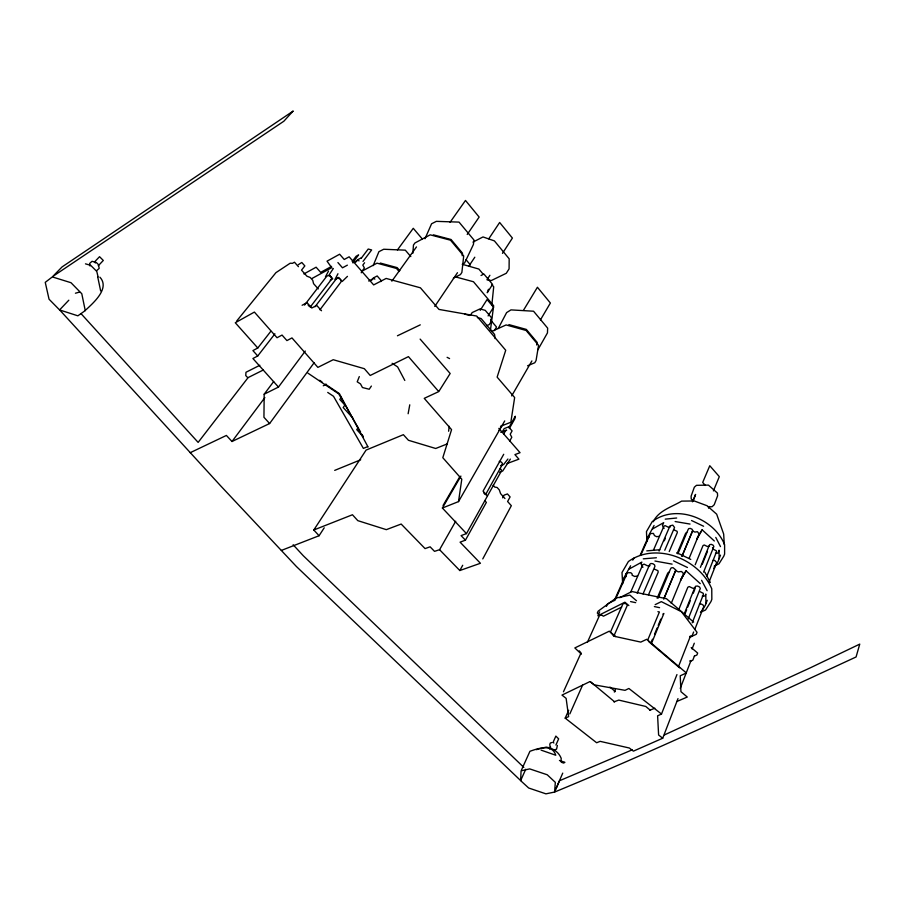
<?xml version="1.0" encoding="UTF-8"?>
<svg xmlns="http://www.w3.org/2000/svg" width="905" height="905" viewBox="0 0 905 905"><rect width="100%" height="100%" fill="white"/><g stroke="black" fill="none" stroke-linecap="round" stroke-linejoin="round"><path stroke-width="1.36" d="M273.672 381.559L264.181 394.195L263.943 417.273L269.622 423.529L314.193 362.656M341.061 280.29L341.004 281.953L319.94 309.793M412.827 253.298L413.472 245.029L414.976 242.947L430.203 234.836L450.532 240.21L463.699 255.923L461.878 272.45L460.453 274.577L453.36 278.107M557.378 745.415L556.564 749.182L554.358 749.94M560.976 761.026L561.213 758.345C558.713 752.01 552.819 748.062 546.213 747.123L542.615 748.005M462.195 255.776L462.489 253.162L451.041 239.497L433.371 234.825M448.62 431.233L449.174 426.3M490.408 330.393L493.666 305.754L473.485 281.749L455.057 276.772M491.811 305.223L493.711 286.795L491.958 284.702M500.194 468.564L501.427 469.955L501.223 471.324L466.471 533.599L442.387 508.022L458.518 501.608L461.788 479.186L442.805 457.704L451.572 429.649L424.241 398.347L438.755 391.594L408.438 356.627L370.213 375.473L364.342 368.697L333.232 359.715L317.881 367.385L291.976 337.916L286.919 340.585L282.055 335.065L277.043 337.735L254.384 312.078L235.277 322.746L257.789 347.995L270.833 331.287M536.699 344.997L537.129 342.35L526.314 329.409L508.893 324.601M408.132 413.743L409.761 404.818M488.451 289.272L487.252 292.722L492.569 284.408L483.926 274.057L481.019 275.493M693.343 500.567L695.583 494.424L692.449 501.8M568.691 710.267L565.195 718.129L596.644 742.756L600.128 741.342L629.337 748.016L633.387 751.15L662.72 738.22L678.003 698.592M694.373 656.125L692.823 660.175L690.266 661.284M680.243 688.388L691.024 660.514L689.859 660.899M692.065 648.953L694.293 643.217M707.235 600.298L705.187 605.536L701.013 612.04M678.535 666.465L690.504 635.977L689.746 636.713M662.72 738.22L658.614 735.018L657.607 715.821L661.498 714.034L676.951 674.564M693.626 631.995L692.042 636.045L689.553 637.177M694.78 629.529L703.762 606.576L703.208 605.128L701.42 604.065L699.452 604.008M692.246 622.798L703.321 594.732L703.287 593.329L700.006 591.666M709.135 581.836L716.715 562.605L714.69 560.399L712.97 560.376M724.283 544.697L723.672 534.063L716.67 514.187L707.122 505.759L694.237 500.963L681.601 501.121C671.77 507.015 658.365 510.669 653.286 521.744M720.516 555.15L717.959 561.654L713.66 568.51M706.737 576.428L716.409 552.05L716.398 550.806L713.559 549.38L712.484 547.593M688.151 619.043L700.323 588.431L699.497 586.972L697.563 586.044L695.674 586.191L694.916 587.334L684.191 614.054M685.142 613.533L686.669 609.721M687.687 607.176L690.244 600.807M693.298 593.171L694.836 589.359M703.604 572.13L713.853 546.496L713.151 545.206L711.477 544.403L709.825 544.561L709.169 545.591L700.402 567.345M702.314 564.166L707.472 551.371M678.546 610.094L687.823 587.243L689.237 586.553L692.789 588.261L695.345 588.08M695.198 564.765L702.993 545.613L704.237 544.968L707.314 546.484L709.531 546.258M373.177 265.64L378.901 251.692L383.72 249.248L405.316 250.165L410.813 256.579M697.902 536.575L696.703 539.482L702.133 529.81L714.339 540.986M689.158 558.261L699.146 534.029L697.438 531.688L694.893 532.083L692.506 530.941L681.884 556.394M671.261 603.318L683.275 574.155L682.947 572.684L681.273 571.474L678.365 571.881L675.594 570.557L663.987 598.375M700.255 583.623L686.081 570.817L680.526 580.252L683.049 575.614M650.887 643.025L652.46 639.247M654.541 634.213L657.154 627.912M658.195 625.389L660.797 619.099M651.362 643.693L663.874 613.466L662.89 614.065M708.547 508.18L709.249 506.495M713.4 490.895L719.317 476.641L709.78 465.724L702.687 482.444L705.323 485.431M663.75 599.178L675.888 570.093L673.105 567.684L671.227 567.854L670.503 569.019L658.286 598.047M682.144 555.975L692.766 530.522L692.042 529.221L690.368 528.418L688.728 528.599L688.083 529.64L677.936 553.769M647.878 639.665L659.406 611.995L657.901 611.678M657.143 598.228L667.777 573.012L668.976 572.141M677.121 553.532L685.662 533.226L686.714 532.434M615.4 689.418L614.314 691.986L615.219 691.465L609.97 687.087M669.236 551.541L677.325 532.559L677.11 531.28L674.248 530.025M648.523 594.732L658.195 572.13L657.924 570.682L654.632 569.222M556.055 788.651L562.729 773.119M664.779 550.24L674.553 527.491L672.777 525.16L670.017 525.816L659.089 551.055M643.025 593.974L654.937 566.372L654.564 564.89L652.878 563.713L650.865 563.51L649.711 564.415L637.177 593.228M664.281 540.817L665.367 538.294M653.444 550.195L663.885 526.269L665.096 525.624L668.162 527.14L670.288 526.936M424.988 238.75L431.583 223.773L436.346 221.352L459.039 222.11L473.926 239.961L473.417 244.486L464.593 262.993L462.24 264.328M555.919 745.03L558.634 738.853L555.851 736.093L553.125 742.258L553.883 743.016M630.615 592.311L642.686 564.833L644.066 564.109L647.607 565.863L650.028 565.67M610.411 632.233L622.945 603.805L625.366 603.318L627.357 605.23L613.748 636.306L613.126 635.197M549.561 749.046L550.523 746.885L550.387 748.559L549.776 744.351L550.387 742.96L551.96 742.564M646.815 539.018L654.077 525.477M569.822 713.932L582.582 685.142M640.276 554.991L648.037 537.48L649.304 536.914M640.955 554.81L650.378 533.52L653.433 533.441L654.507 535.636L656.725 536.722L659.27 536.258M623.364 578.872L630.604 565.783M614.212 600.716L624.744 577.164L626.17 576.553M615.162 600.06L627.346 572.752L630.83 572.718L632.188 574.064L632.109 575.207L634.654 576.462L637.561 575.976M606.418 606.361L607.538 603.873L613.613 600.784M525.748 769.25L520.647 780.574L296.421 566.53L220.458 485.634L59.617 309.895L68.825 300.2M587.413 642.256L599.54 615.4L602.142 615.309L603.364 616.237L621.667 607.097M521.45 770.042L529.934 751.297C538.011 748.446 552.14 743.412 555.772 755.245L541.1 750.132M563.464 691.793L581.044 652.958L579.257 650.842M599.642 611.87L597.877 615.773L624.891 602.21L628.862 605.558M337.961 273.74L334.997 279.453L338.708 277.45L342.226 281.455L347.463 276.364M498.259 328.458L506.619 312.598L510.963 309.895L533.554 311.218L547.649 328.13L547.457 332.904L537.898 349.76M325.449 276.806L328.481 271.138M482.772 558.905L511.336 505.703L507.603 501.506L510.092 496.913L507.445 493.938L504.153 495.103L502.66 497.829M324.216 527.819L319.08 535.726L313.797 530.002L352.452 514.753L357.803 520.647L386.322 529.651L401.164 524.052L425.056 548.588L430.113 546.824L434.524 551.36L439.57 549.697L459.819 570.535L462.704 565.274M459.819 570.535L480.431 563.272L460.079 542.163L465.442 540.161L486.37 502.411L484.707 500.556M510.363 459.095L502.66 471.041L499.605 472.161M485.566 494.65L502.218 464.774L502.433 463.383L501.2 461.991L499.243 461.403M503.723 454.276L483.078 491.121L487.399 495.94M509.753 440.927L511.8 437.273L510.205 434.253L512.083 430.916L508.576 426.877L504.176 428.608L502.286 431.934L506.687 430.214L500.737 432.285M439.57 549.697L455.701 521.257M509.017 427.307L515.284 416.243L514.9 418.687L509.334 428.529M503.689 433.981L505.759 430.327M499.062 430.35L501.856 425.452M458.518 501.608L504.719 420.927M511.676 395.915L531.891 360.925M442.387 508.022L460.917 476.109M443.077 505.454L459.955 476.415M540.432 319.906L550.376 303.017L537.423 287.258L523.633 310.03M494.322 330.608L496.528 327.044L490.555 319.974M632.731 560.15L634.145 557.853M698.422 535.76L702.133 529.81M439.174 390.926L450.158 373.505L420.135 339.103M488.1 315.913L493.564 307.236L487.082 299.544L480.193 310.347M683.716 574.562L686.081 570.817M470.589 315.042L472.161 312.587L479.944 308.922L485.25 310.347L491.46 317.689L490.883 322.044L489.345 324.51L486.777 325.687M486.992 279.769L489.888 275.29M502.479 253.355L512.4 238.06L499.651 222.483L488.757 238.818M313.797 530.002L366.095 450.079L403.381 434.683L408.449 440.283L435.701 448.484L447.387 443.857M333.334 268.491L329.171 274.792L332.723 278.819L330.246 280.154M468.881 266.093L474.808 257.212M358.278 427.42L356.762 429.671L362.882 436.334M434.762 306.422L457.466 272.699M371.378 386.073L369.217 389.24L362.441 387.532L360.507 383.924L357.215 381.82L359.296 376.593M467.218 234.463L479.141 217.064L465.487 200.458L450.057 222.325M341.264 397.34L339.794 399.467L344.896 405.044L343.187 407.522L352.746 417.952M391.854 281.172L416.47 246.918M380.869 281.591L381.412 280.833L377.181 275.957L373.279 278.005L371.559 280.346M397.453 249.927L413.268 228.309L422.25 238.931M361.253 272.79L362.792 270.742L377.023 263.163L396.481 268.446L399.082 271.455M264.181 394.195L278.469 387.057L305.29 351.05M190.208 452.692L226.397 435.441L231.997 441.504L264.871 397.6M361.423 271.998L364.398 268.004L362.815 265.12L364.591 262.755M363.007 261.432L371.638 249.95L368.211 249.033L361.129 258.411M355.665 262.235L357.418 259.916L361.434 257.733M353.097 262.178L358.606 254.916L356.118 256.273L352.181 261.455M315.042 306.738L336.208 278.955L337.667 278.163L339.68 278.717M310.223 307.089L331.456 279.351L331.547 277.699L330.189 276.116L328.187 275.527L326.716 276.285L304.533 305.076M248.094 377.6L263.242 370.032M278.469 387.057L252.914 358.516L257.733 355.97L274.916 333.832M507.909 459.039L503.666 464.491L500.601 465.623M298.311 264.701L301.795 262.484L304.849 265.923L301.512 270.131L306.942 276.217L310.2 277.462L312.745 280.324L313.571 283.661L318.255 288.921M236.725 320.97L275.923 272.665L290.154 263.231L292.519 263.31L294.464 262.212L298.446 266.681M85.93 309.861C93.351 302.813 110.229 288.412 99.923 277.19M98.26 265.765L103.306 260.459L99.55 256.692L94.482 261.986L95.455 262.959M96.722 270.561L99.199 268.389L98.407 264.565L96.371 262.541L92.05 261.296L89.584 263.491L89.991 265.991M652.528 528.973L663.693 522.649L662.437 525.522L664.066 528.475M303.899 273.944L316.117 267.201L320.675 272.36L331.615 266.387M312.089 278.423L330.687 268.276M629.156 569.03L641.837 562.107L641.012 563.962L642.923 567.311M347.384 265.154L342.497 267.801L337.904 262.563M352.848 262.891L357.679 260.278L359.093 260.844M257.789 347.995L252.925 350.586L257.733 355.97M302.112 305.268L307.01 302.666L311.795 308.005L316.727 305.415L321.513 310.743M368.686 281.025L373.527 278.491L374.885 279.091M472.953 242.11L482.999 236.94L494.402 240.888L509.176 258.807L509.085 268.876L506.291 273.276L491.313 280.539L487.456 279.871M619.699 597.707L631.86 591.531L666.476 598.714L693.649 622.108M259.826 365.281L245.968 372.272L245.753 375.564L247.902 377.86L198.138 442.398L81.077 313.684M714.203 566.145L718.989 563.804L723.762 556.213L724.611 554.075L724.611 544.674C714 518.248 675.967 503.553 652.256 521.585L646.464 531.586L646.883 541.439M655.175 604.642L661.329 601.633L681.42 611.701L697.054 632.335L696.296 634.292L690.029 637.143M397.442 335.778L420.271 324.85M664.462 734.894L810.756 667.619L859.75 644.111L856.073 656.973C756.128 703.174 656.43 750.098 554.607 792.045L545.93 793.843L528.678 788.006L520.624 780.63L521.076 770.856L529.685 768.888L547.231 774.771L555.331 782.361L554.584 792.056L559.437 780.777L632.222 749.838M231.997 441.504L269.622 423.529M323.266 385.779L326.4 384.308M700.481 612.323L705.561 609.97L710.979 601.553L711.839 599.325L711.76 588.77C699.045 558.917 656.023 541.563 628.387 561.541L621.995 572.514L622.674 583.748M491.743 331.445L506.087 324.94L526.122 330.472L538.566 345.337L536.065 360.541L534.798 362.747L527.57 365.801M694.373 656.125L696.907 655.016L697.653 653.059L691.194 647.539M565.195 718.129L568.623 716.647L566.123 698.355L561.982 695.097L589.97 681.578L594.234 684.847L625.038 690.334L628.873 688.467L661.498 714.034M613.873 701.861L618.794 700.097L645.763 706.454L650.401 710.335L649.666 710.323L654.824 708.196M367.634 446.651L363.38 448.416L333.515 396.3L327.723 392.419M676.929 701.466L687.28 697.031L680.945 691.68L680.221 675.797L686.386 672.981L646.747 639.303L640.774 642.098L615.83 636.634L609.28 631.181L574.833 647.935L581.383 654.134M334.703 470.385L360.71 459.774M500.51 426.312L510.839 422.25L514.651 397.521L497.128 377.125L505.725 350.269L476.686 316.049L438.982 309.42L420.429 287.813L386.152 278.435L373.663 284.917L349.138 256.805L344.239 259.486L339.635 254.226L327.033 261.172L331.988 268.084M281.376 550.421L319.08 535.726M466.471 533.599L461.075 535.624L465.442 540.161M506.992 463.564L518.904 459.163L514.922 454.604L520.058 452.681L498.847 428.382M75.432 293.22L79.595 292.077M536.36 749.668L541.416 748.299M665.232 519.142L676.668 518.011M646.781 550.874L659.847 549.742M643.274 558.838L656.385 557.752M715.47 553.294L717.925 553.113L719.079 550.183L719.113 558.724M702.246 596.101L705.063 595.942L705.809 594.042L705.923 603.635M707.982 506.766L712.077 506.721L714.215 504.752L717.608 495.804L717.427 493.078L708.457 485.114L696.488 485.329L694.35 487.184L691.115 496.155L691.205 498.949L693.196 500.703M675.153 521.54L690.04 524.063M654.96 561.032L672.11 564.132M630.593 601.587L635.661 602.651M654.36 606.576L659.575 607.674M464.616 314.103L469.695 315.472M477.32 317.531L481.143 318.56L494.571 334.398L495.08 338.583M380.27 263.05L397.193 267.642L399.795 270.663M462.625 264.396L478.892 269.068L483.247 274.283M85.466 263.841L90.692 265.346L96.778 271.421L98.079 276.873M559.448 760.494L560.184 760.743M560.489 760.811L564.878 762.338L563.645 763.073L561.224 762.225M691.533 520.511L703.592 526.246M676.895 552.763L690.775 559.403M673.501 560.829L687.449 567.492M447.104 357.328L449.581 358.584M392.125 363.29L397.623 366.91L404.807 380.439M319.623 380.304L321.942 381.876M325.427 384.218L339.386 393.607L368.075 447.047M307.972 373.177L338.753 393.901L360.575 432.024M590.332 681.635L614.665 701.873M611.226 633.262L615.287 636.645M599.167 614.619L597.311 613.047L598.16 611.158L616.181 598.013L629.914 595.117L636.486 600.739M648.466 641.385L679.598 667.822M523.825 767.395L303.379 555.828L293.141 544.765M483.824 493.044L485.091 494.458M493.123 485.238L494.764 487.094L497.139 487.49L499.356 490.001L500.567 493.598L504.956 498.531M308.051 304.94L309.442 306.546M466.03 259.701L470.442 264.961M361.966 434.445L363.358 436.877M701.59 580.286L707.122 590.705M704.837 572.152L710.323 582.549M715.776 537.412L720.493 546.597M97.706 276.851L100.659 290.957M625.638 573.781L625.796 576.361M293.016 111.157L283.865 121.213L52.66 276.545L62.083 266.918L293.016 111.157M85.251 310.596L77.875 315.822L59.594 309.94L49.04 299.193L45.25 282.349L52.32 276.919L70.997 282.711L81.789 293.74L85.251 310.596"/></g></svg>
